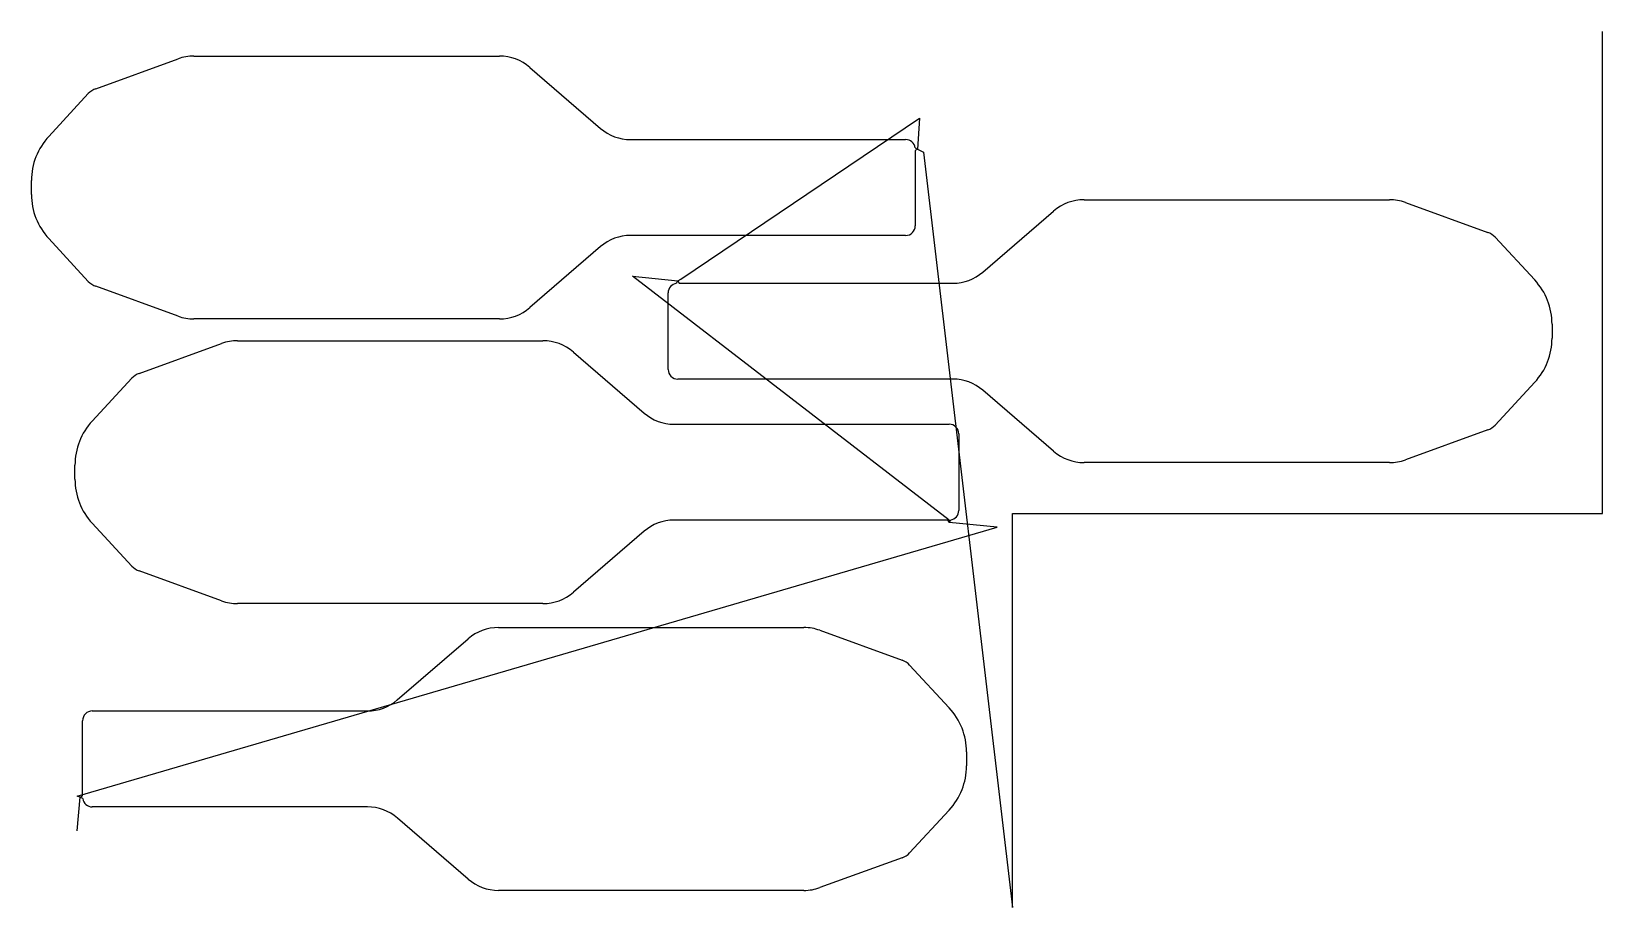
# Model space of a CAD drawing. Header units: metres. Extents: x 171 to 1874, y 0 to 950.
import ezdxf

# ---------------------------------------------------------------- set-up
doc = ezdxf.new("R2010")
doc.units = ezdxf.units.M

msp = doc.modelspace()

# ---------------------------------------------------------------- linework, layer by layer
at = {"layer": 'TOOL_0'}
for p, q in [((1873.512, 949), (1873.512, 950)), ((1873.512, 427.293), (1873.512, 949)), ((240.334, 887.891), (329.597, 920.245)), ((346.805, 923.267), (677.831, 923.267)), ((710.827, 910.997), (787.531, 844.794)), ((189.393, 836.235), (232.278, 882.546)), ((874.538, 681.445), (1133.121, 856.078)), ((1133.121, 856.078), (1131.167, 822.358)), ((819.873, 832.767), (1118.121, 832.767)), ((1128.514, 823.765), (1131.166, 822.359)), ((1131.167, 822.358), (1128.622, 820.766)), ((1128.622, 820.766), (1128.622, 739.266)), ((1131.166, 822.359), (1137.426, 819.129)), ((1137.426, 819.129), (1233.892, 0)), ((170.621, 773.2), (170.621, 788.334)), ((1311.529, 767.499), (1642.555, 767.499)), ((1201.829, 689.026), (1278.533, 755.229)), ((1659.763, 764.477), (1749.026, 732.123)), ((232.278, 678.988), (189.393, 725.299)), ((787.531, 716.739), (710.827, 650.536)), ((1118.122, 728.766), (819.874, 728.766)), ((1757.082, 726.778), (1799.967, 680.467)), ((1165.28, 420.116), (822.156, 684.798)), ((822.156, 684.798), (871.147, 679.544)), ((871.148, 679.543), (874.538, 681.445)), ((329.597, 641.289), (240.334, 673.643)), ((860.74, 583.498), (860.74, 666.498)), ((869.742, 676.891), (871.148, 679.543)), ((871.147, 679.544), (872.739, 676.999)), ((872.739, 676.999), (1169.487, 676.999)), ((677.831, 638.266), (346.806, 638.266)), ((1818.739, 632.566), (1818.739, 617.431)), ((393.964, 614.616), (724.99, 614.616)), ((287.493, 579.24), (376.756, 611.594)), ((757.986, 602.346), (834.69, 536.143)), ((236.552, 527.584), (279.437, 573.895)), ((1169.488, 572.998), (871.24, 572.998)), ((1799.967, 569.53), (1757.083, 523.219)), ((1278.534, 494.769), (1201.831, 560.971)), ((867.032, 524.116), (1165.28, 524.116)), ((1175.78, 513.616), (1175.78, 430.616)), ((1749.027, 517.874), (1659.764, 485.52)), ((217.78, 464.549), (217.78, 479.683)), ((1642.555, 482.498), (1311.53, 482.498)), ((1233.892, 1), (1233.892, 427.293)), ((1233.892, 427.293), (1873.512, 427.293)), ((220.247, 120.878), (1217.438, 412.33)), ((279.437, 370.337), (236.552, 416.648)), ((1163.781, 420.115), (867.033, 420.115)), ((1165.373, 417.57), (1163.781, 420.115)), ((1165.372, 417.571), (1165.28, 420.116)), ((1166.778, 420.223), (1165.372, 417.571)), ((1217.438, 412.33), (1165.373, 417.57)), ((834.69, 408.088), (757.986, 341.885)), ((376.756, 332.638), (287.493, 364.992)), ((724.99, 329.615), (393.965, 329.615)), ((567.21, 225.183), (643.914, 291.386)), ((676.91, 303.656), (1007.936, 303.656)), ((1025.144, 300.634), (1114.407, 268.28)), ((1122.463, 262.935), (1165.348, 216.624)), ((236.62, 213.156), (534.868, 213.156)), ((226.12, 121.156), (226.12, 202.656)), ((1184.12, 168.723), (1184.12, 153.588)), ((220.029, 83.106), (223.575, 119.564)), ((223.576, 119.563), (220.247, 120.878)), ((223.575, 119.564), (226.12, 121.156)), ((226.228, 118.157), (223.576, 119.563)), ((534.869, 109.155), (236.621, 109.155)), ((1165.348, 105.687), (1122.464, 59.376)), ((643.915, 30.926), (567.212, 97.128)), ((1114.408, 54.031), (1025.145, 21.677)), ((1007.936, 18.655), (676.911, 18.655)), ((1233.892, 0), (1233.892, 1)), ((1233.892, 1), (1233.892, 0)), ((1233.892, 0), (1233.892, 1))]:
    msp.add_line(p, q, dxfattribs=at)
for centre, radius, start, end in [((346.805, 872.767), 50.5, 90, 109.922621), ((677.831, 872.767), 50.5, 49.202792, 90), ((247.319, 868.617), 20.5, 109.920785, 137.198193), ((241.121, 788.334), 70.5, 137.199793, 180), ((819.874, 882.267), 49.5, 229.202476, 269.998843), ((1118.121, 822.267), 10.5, 8.201868, 90), ((241.121, 773.2), 70.5, 180, 222.800207), ((1311.529, 716.999), 50.5, 90, 130.797208), ((1642.555, 716.999), 50.5, 70.077379, 90), ((1118.122, 739.266), 10.5, 270, 0), ((819.874, 679.266), 49.5, 90, 130.797524), ((1742.04, 712.85), 20.5, 42.797858, 70.075635), ((1169.487, 726.499), 49.5, 270, 310.796648), ((247.32, 692.916), 20.5, 222.797858, 250.075635), ((871.24, 666.498), 10.5, 98.201868, 180), ((1748.239, 632.566), 70.5, 0, 42.800207), ((677.831, 688.766), 50.5, 270, 310.797208), ((346.806, 688.766), 50.5, 250.075926, 270), ((393.964, 564.116), 50.5, 90, 109.922621), ((724.99, 564.116), 50.5, 49.202792, 90), ((1748.239, 617.431), 70.5, 317.199793, 0), ((294.478, 559.966), 20.5, 109.920785, 137.198193), ((871.24, 583.498), 10.5, 180, 270), ((1169.488, 523.498), 49.5, 49.202476, 90), ((867.033, 573.616), 49.5, 229.202476, 269.998843), ((288.28, 479.683), 70.5, 137.199793, 180), ((1165.28, 513.616), 10.5, 0, 90), ((1742.042, 537.148), 20.5, 289.920785, 317.198193), ((1311.53, 532.998), 50.5, 229.202051, 270), ((1642.556, 532.998), 50.5, 269.998865, 289.922621), ((288.28, 464.549), 70.5, 180, 222.800207), ((1165.28, 430.616), 10.5, 278.201868, 0), ((867.033, 370.615), 49.5, 90, 130.797524), ((294.479, 384.265), 20.5, 222.797858, 250.075635), ((724.99, 380.115), 50.5, 270, 310.797208), ((393.965, 380.115), 50.5, 250.075926, 270), ((676.91, 253.156), 50.5, 90, 130.797208), ((1007.936, 253.156), 50.5, 70.077379, 90), ((1107.421, 249.007), 20.5, 42.797858, 70.075635), ((534.868, 262.656), 49.5, 270, 310.796648), ((236.62, 202.656), 10.5, 90, 180), ((1113.62, 168.723), 70.5, 0, 42.800207), ((1113.62, 153.588), 70.5, 317.199793, 0), ((236.621, 119.655), 10.5, 188.201868, 270), ((534.869, 59.655), 49.5, 49.202476, 90), ((1107.423, 73.305), 20.5, 289.920785, 317.198193), ((676.911, 69.155), 50.5, 229.202051, 270), ((1007.937, 69.155), 50.5, 269.998865, 289.922621)]:
    msp.add_arc(centre, radius, start, end, dxfattribs=at)

doc.saveas('drawing.dxf')
